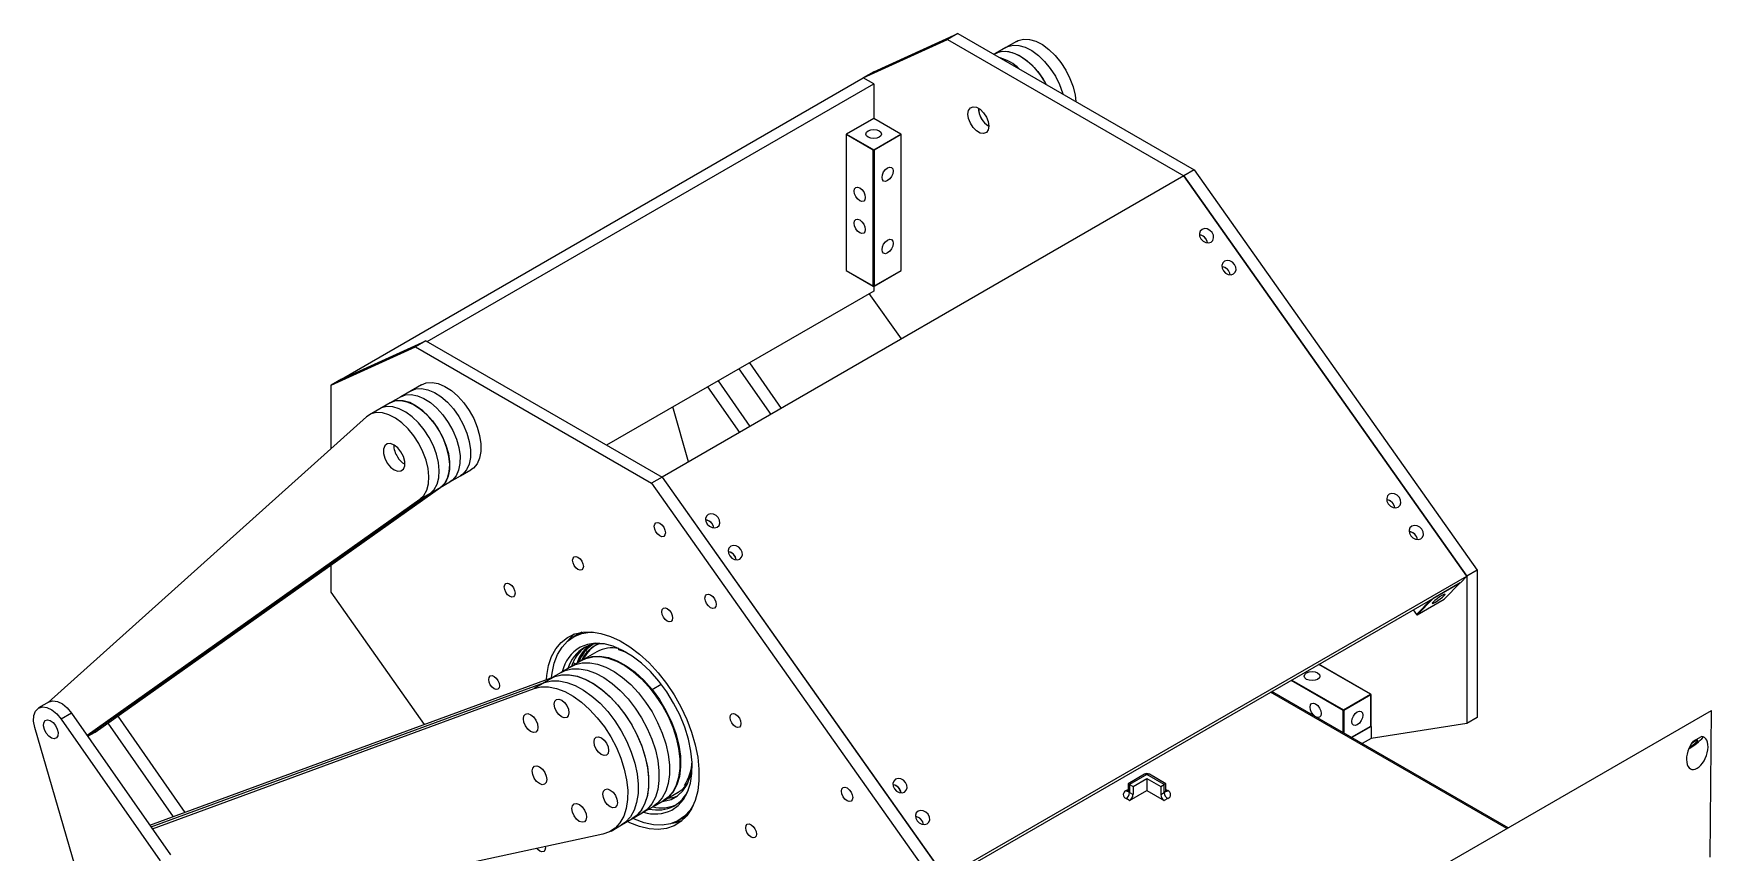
# Model space of a CAD drawing. Header units: millimetres. Extents: x 143 to 484, y 74 to 419.
# Drawn here: x 143.1 to 484.2, y 252.9 to 419.4 of the extents above; entities that cross this region are included whole.
import ezdxf

# ---------------------------------------------------------------- set-up
doc = ezdxf.new("R2010")
doc.units = ezdxf.units.MM

msp = doc.modelspace()

# ---------------------------------------------------------------- linework, layer by layer
at = {"color": 7, "linetype": 'Continuous', "lineweight": 25}
for p, q in [((311.78, 410.4), (328.92, 418.18)), ((313.9, 411.63), (331.04, 419.4)), ((331.04, 419.4), (328.92, 418.18)), ((328.92, 418.18), (376.95, 390.45)), ((331.04, 419.4), (379.07, 391.68)), ((340.8, 416.58), (338.68, 415.36)), ((342.92, 417.81), (340.8, 416.58)), ((338.68, 415.36), (338.36, 415.18)), ((205.71, 349.17), (311.78, 410.4)), ((313.9, 411.63), (311.78, 410.4)), ((313.9, 409.18), (311.78, 410.4)), ((223.14, 356.78), (313.9, 409.18)), ((313.9, 409.18), (313.9, 402.18)), ((313.85, 402.16), (308.33, 398.98)), ((313.9, 402.16), (308.38, 398.97)), ((319.41, 398.97), (313.9, 402.16)), ((319.46, 398.98), (313.95, 402.16)), ((308.28, 398.89), (308.28, 371.29)), ((313.83, 395.67), (308.31, 398.85)), ((308.31, 398.85), (308.31, 371.25)), ((308.38, 398.97), (313.9, 395.79)), ((313.9, 395.79), (319.41, 398.97)), ((319.48, 398.85), (313.97, 395.67)), ((319.48, 371.25), (319.48, 398.85)), ((319.51, 371.29), (319.51, 398.89)), ((313.83, 368.07), (313.83, 395.67)), ((313.97, 395.67), (313.97, 368.07)), ((376.95, 390.45), (270.92, 329.24)), ((379.07, 391.68), (376.95, 390.45)), ((434.48, 309.07), (376.95, 390.45)), ((376.95, 390.45), (434.48, 309.07)), ((379.07, 391.68), (436.61, 310.29)), ((308.31, 371.25), (313.83, 368.07)), ((308.33, 371.21), (313.85, 368.02)), ((313.95, 368.02), (319.46, 371.21)), ((313.97, 368.07), (319.48, 371.25)), ((313.9, 367.06), (259.62, 335.73)), ((319.54, 357.31), (313.01, 366.55)), ((313.9, 368.01), (313.9, 367.06)), ((203.59, 347.95), (220.74, 355.72)), ((205.71, 349.17), (222.86, 356.95)), ((222.86, 356.95), (220.74, 355.72)), ((220.74, 355.72), (268.76, 328)), ((222.86, 356.95), (270.89, 329.22)), ((288.64, 352.48), (295.11, 343.2)), ((205.71, 349.17), (203.59, 347.95)), ((203.59, 334.97), (203.59, 347.95)), ((222.01, 348), (219.88, 346.78)), ((282.27, 348.81), (288.74, 339.53)), ((286.51, 351.25), (292.99, 341.98)), ((217.76, 345.55), (215.64, 344.33)), ((219.88, 346.78), (217.76, 345.55)), ((280.15, 347.58), (286.62, 338.31)), ((210.83, 341.47), (146.1, 283.43)), ((213.52, 343.11), (211.4, 341.88)), ((215.64, 344.33), (213.52, 343.11)), ((276.28, 332.34), (273.05, 343.48)), ((225.78, 327.09), (227.76, 328.23)), ((227.76, 328.23), (229.88, 329.46)), ((229.88, 329.46), (232.01, 330.68)), ((270.89, 329.22), (268.76, 328)), ((268.76, 328), (326.3, 246.61)), ((270.89, 329.21), (270.92, 329.24)), ((270.89, 329.22), (328.42, 247.84)), ((270.92, 329.24), (328.45, 247.86)), ((153.98, 276.78), (221.66, 324.73)), ((154.11, 276.59), (223.78, 325.95)), ((154.11, 276.59), (223.78, 325.95)), ((155.63, 277.39), (225.9, 327.18)), ((221.66, 324.73), (223.78, 325.95)), ((223.78, 325.95), (225.9, 327.18)), ((203.59, 305.83), (203.59, 311.37)), ((328.42, 247.29), (433.24, 307.8)), ((328.45, 247.86), (434.48, 309.07)), ((433.13, 307.72), (427.61, 304.54)), ((429.89, 304.43), (433.13, 307.72)), ((429.9, 304.44), (433.14, 307.73)), ((433.24, 307.8), (434.48, 309.07)), ((436.61, 310.29), (434.48, 309.07)), ((434.48, 309.07), (434.48, 279.13)), ((436.61, 310.29), (436.61, 280.35)), ((222.6, 278.96), (203.59, 305.83)), ((424.25, 301.29), (427.26, 304.35)), ((427.61, 304.54), (424.37, 301.25)), ((424.37, 301.24), (429.88, 304.43)), ((424.37, 301.25), (429.89, 304.43)), ((429.89, 304.43), (429.88, 304.43)), ((423.57, 302.22), (424.23, 301.27)), ((423.58, 302.23), (424.25, 301.29)), ((424.37, 301.25), (424.37, 301.24)), ((253.88, 297.33), (252.82, 296.71)), ((257.65, 293.73), (254.75, 292.06)), ((256.55, 295.04), (256.76, 295.17)), ((262.07, 294.14), (262.02, 294.4)), ((252.49, 290.75), (250.37, 289.53)), ((254.61, 291.98), (252.49, 290.75)), ((252.86, 291.51), (252.75, 291.45)), ((252.86, 291.51), (253.03, 292.05)), ((253.23, 291.18), (252.86, 291.51)), ((414.91, 285.09), (404.4, 291.15)), ((414.96, 285.09), (404.43, 291.17)), ((166.78, 258.44), (249.11, 288.7)), ((167.03, 258.09), (246.99, 287.48)), ((167.03, 258.09), (246.99, 287.48)), ((246.99, 287.48), (244.87, 286.25)), ((249.11, 288.7), (246.99, 287.48)), ((250.37, 289.53), (248.66, 288.54)), ((268.84, 286.07), (270.69, 287.14)), ((409.32, 281.78), (398.74, 287.89)), ((398.89, 287.97), (409.4, 281.9)), ((146.26, 283.51), (144.13, 282.29)), ((167.27, 257.73), (244.87, 286.25)), ((268.84, 286.07), (268.72, 285.96)), ((442.59, 257.76), (394.57, 285.48)), ((442.88, 257.93), (394.86, 285.65)), ((409.4, 281.9), (414.91, 285.09)), ((414.98, 284.96), (409.47, 281.78)), ((414.98, 278.6), (414.98, 284.96)), ((415.01, 278.64), (415.01, 285)), ((150.86, 281.25), (148.74, 280.03)), ((148.74, 280.03), (168.85, 251.21)), ((150.86, 281.25), (170.97, 252.43)), ((160.22, 280.64), (173.88, 261.05)), ((378.15, 220.56), (484.21, 281.79)), ((409.32, 277.3), (409.32, 281.78)), ((409.47, 281.78), (409.47, 277.22)), ((436.61, 280.35), (434.48, 279.13)), ((483.98, 251.98), (484.21, 281.79)), ((152.71, 246.1), (143.35, 278.33)), ((154.15, 276.53), (155.63, 277.39)), ((154.16, 276.53), (155.5, 277.3)), ((155.5, 277.3), (155.63, 277.39)), ((158.22, 279.23), (171.52, 260.18)), ((411.03, 276.32), (414.98, 278.6)), ((411.06, 276.3), (414.96, 278.55)), ((415.05, 278.55), (411.1, 276.27)), ((415, 278.59), (415.05, 278.55)), ((434.48, 279.13), (415.05, 276.1)), ((415.05, 278.55), (415.05, 276.1)), ((480.51, 275.51), (482.19, 276.49)), ((415.05, 276.1), (413.22, 275.05)), ((276.01, 266.87), (275.44, 266.54)), ((276.01, 266.87), (276.11, 267.03)), ((368.95, 268.81), (365.62, 266.88)), ((365.62, 266.88), (365.62, 265.49)), ((369.45, 268.76), (365.91, 266.72)), ((365.91, 266.72), (366.62, 266.31)), ((365.91, 266.72), (365.91, 265.08)), ((366.62, 266.31), (369.45, 267.94)), ((366.62, 266.31), (366.62, 264.67)), ((372.98, 266.72), (369.45, 268.76)), ((369.45, 267.94), (372.28, 266.31)), ((369.45, 267.94), (369.45, 265.49)), ((373.28, 266.88), (369.95, 268.81)), ((372.28, 266.31), (372.98, 266.72)), ((372.28, 266.31), (372.28, 264.67)), ((372.98, 265.08), (372.98, 266.72)), ((373.28, 265.49), (373.28, 266.88)), ((268.99, 262.17), (271.11, 263.4)), ((271.25, 263.48), (274.15, 265.15)), ((365.2, 265.49), (365.62, 265.73)), ((365.91, 263.45), (365.2, 263.86)), ((365.91, 263.45), (369.45, 265.49)), ((365.91, 265.08), (366.62, 264.67)), ((369.45, 265.49), (372.98, 263.45)), ((372.28, 264.67), (372.98, 265.08)), ((373.69, 263.86), (372.98, 263.45)), ((373.28, 265.73), (373.69, 265.49)), ((262.63, 258.5), (264.75, 259.72)), ((264.75, 259.72), (266.87, 260.95)), ((266.87, 260.95), (268.99, 262.17)), ((274.32, 259.47), (275.38, 260.09)), ((275.38, 260.09), (276.01, 260.5)), ((258.86, 256.64), (179.93, 239.61)), ((260.51, 257.27), (262.63, 258.5))]:
    msp.add_line(p, q, dxfattribs=at)
at = {"color": 7, "linetype": 'Continuous', "lineweight": 25, "flags": 128}
for points in [[(340.8, 416.58), (341.15, 416.76), (342.23, 417.03), (343.44, 416.98), (344.73, 416.61), (346.06, 415.93), (347.39, 414.96), (348.65, 413.75), (349.81, 412.33), (350.84, 410.75), (351.68, 409.07), (352.31, 407.35), (352.39, 407.08)], [(340.8, 416.58), (341.15, 416.76), (342.23, 417.03), (343.44, 416.98), (344.73, 416.61), (346.06, 415.93), (347.39, 414.96), (348.65, 413.75), (349.81, 412.33), (350.84, 410.75), (351.68, 409.07), (352.31, 407.35), (352.39, 407.08)], [(342.92, 417.81), (343.27, 417.98), (344.35, 418.26), (345.56, 418.21), (346.86, 417.83), (348.19, 417.15), (349.51, 416.19), (350.77, 414.97), (351.94, 413.55), (352.96, 411.97), (353.8, 410.29), (354.43, 408.57), (354.83, 406.87), (354.98, 405.59)], [(338.68, 415.36), (339.62, 415.73), (340.79, 415.82), (342.06, 415.58), (343.39, 415.02), (344.74, 414.16), (346.04, 413.03), (347.26, 411.67), (348.35, 410.13), (348.97, 409.05)], [(338.68, 415.36), (339.03, 415.53), (340.11, 415.81), (341.32, 415.76), (342.61, 415.38), (343.94, 414.7), (345.26, 413.74), (346.53, 412.52), (347.69, 411.1), (348.71, 409.52), (348.97, 409.05)], [(333.07, 403.02), (333.2, 403.79), (333.57, 404.31), (334.13, 404.53), (334.82, 404.42), (335.56, 404), (336.25, 403.31), (336.82, 402.43), (337.19, 401.49), (337.31, 400.57), (337.19, 399.81), (336.82, 399.29), (336.25, 399.06), (335.56, 399.17), (334.82, 399.6), (334.13, 400.29), (333.57, 401.16), (333.2, 402.11), (333.07, 403.02)], [(312.77, 399.63), (313.29, 399.83), (313.9, 399.9), (314.51, 399.83), (315.03, 399.63), (315.38, 399.33), (315.5, 398.97), (315.38, 398.62), (315.03, 398.32), (314.51, 398.12), (313.9, 398.05), (313.29, 398.12), (312.77, 398.32), (312.42, 398.62), (312.3, 398.97), (312.42, 399.33), (312.77, 399.63)], [(316.73, 392.11), (317.16, 392.27), (317.53, 392.19), (317.77, 391.91), (317.86, 391.46), (317.77, 390.91), (317.53, 390.35), (317.16, 389.85), (316.73, 389.5), (316.29, 389.35), (315.93, 389.42), (315.68, 389.7), (315.6, 390.16), (315.68, 390.7), (315.93, 391.27), (316.29, 391.77), (316.73, 392.11)], [(309.94, 387.38), (310.02, 387.83), (310.27, 388.11), (310.64, 388.18), (311.07, 388.03), (311.5, 387.68), (311.87, 387.19), (312.12, 386.62), (312.2, 386.07), (312.12, 385.62), (311.87, 385.34), (311.5, 385.27), (311.07, 385.42), (310.64, 385.77), (310.27, 386.26), (310.02, 386.83), (309.94, 387.38)], [(309.94, 380.85), (310.02, 381.3), (310.27, 381.58), (310.64, 381.65), (311.07, 381.5), (311.5, 381.15), (311.87, 380.66), (312.12, 380.09), (312.2, 379.54), (312.12, 379.09), (311.87, 378.81), (311.5, 378.74), (311.07, 378.89), (310.64, 379.24), (310.27, 379.73), (310.02, 380.3), (309.94, 380.85)], [(380.65, 379.59), (380.29, 379.24), (380.12, 378.75), (380.17, 378.18), (380.43, 377.64), (380.87, 377.19), (381.41, 376.91), (381.98, 376.84), (382.48, 377), (382.84, 377.34), (383.01, 377.84), (382.96, 378.4), (382.7, 378.94), (382.26, 379.39), (381.72, 379.67), (381.15, 379.74), (380.65, 379.59)], [(316.73, 377.42), (317.16, 377.57), (317.53, 377.5), (317.77, 377.21), (317.86, 376.76), (317.77, 376.21), (317.53, 375.65), (317.16, 375.15), (316.73, 374.8), (316.29, 374.65), (315.93, 374.72), (315.68, 375.01), (315.6, 375.46), (315.68, 376.01), (315.93, 376.57), (316.29, 377.07), (316.73, 377.42)], [(381.77, 376.84), (381.72, 377.13), (381.45, 377.68)], [(385.23, 373.11), (384.87, 372.76), (384.7, 372.27), (384.75, 371.71), (385.01, 371.16), (385.45, 370.71), (385.99, 370.43), (386.56, 370.37), (387.06, 370.52), (387.42, 370.87), (387.59, 371.36), (387.54, 371.92), (387.28, 372.47), (386.84, 372.91), (386.3, 373.19), (385.73, 373.26), (385.23, 373.11)], [(386.35, 370.37), (386.29, 370.66), (386.03, 371.2)], [(222.01, 348), (222.95, 348.37), (224.12, 348.46), (225.39, 348.23), (226.72, 347.67), (228.06, 346.81), (229.37, 345.68), (230.59, 344.32), (231.68, 342.78), (232.6, 341.12), (233.31, 339.39), (233.8, 337.66), (234.05, 335.99), (234.04, 334.45), (233.78, 333.08), (233.27, 331.93), (232.53, 331.06), (232.01, 330.68)], [(215.64, 344.33), (216.58, 344.7), (217.75, 344.79), (219.02, 344.55), (220.36, 343.99), (221.7, 343.13), (223, 342), (224.22, 340.64), (225.31, 339.11), (226.23, 337.44), (226.95, 335.72), (227.44, 333.99), (227.69, 332.32), (227.68, 330.77), (227.41, 329.4), (226.9, 328.26), (226.17, 327.38), (225.9, 327.18)], [(225.9, 327.18), (226.7, 327.96), (227.27, 329.01), (227.62, 330.3), (227.71, 331.78), (227.55, 333.4), (227.15, 335.1), (226.52, 336.82), (225.68, 338.49), (224.66, 340.07), (223.49, 341.5), (222.23, 342.71), (220.91, 343.68), (219.58, 344.36), (218.28, 344.73), (217.07, 344.78), (215.99, 344.51), (215.64, 344.33)], [(217.76, 345.55), (218.7, 345.92), (219.87, 346.01), (221.15, 345.78), (222.48, 345.22), (223.82, 344.36), (225.12, 343.23), (226.34, 341.87), (227.43, 340.33), (228.35, 338.67), (229.07, 336.94), (229.56, 335.21), (229.81, 333.54), (229.8, 332), (229.53, 330.63), (229.02, 329.48), (228.29, 328.61), (227.76, 328.23)], [(217.76, 345.55), (218.7, 345.92), (219.87, 346.01), (221.15, 345.78), (222.48, 345.22), (223.82, 344.36), (225.12, 343.23), (226.34, 341.87), (227.43, 340.33), (228.35, 338.67), (229.07, 336.94), (229.56, 335.21), (229.81, 333.54), (229.8, 332), (229.53, 330.63), (229.02, 329.48), (228.29, 328.61), (227.76, 328.23)], [(219.88, 346.78), (220.82, 347.15), (221.99, 347.24), (223.27, 347), (224.6, 346.44), (225.94, 345.58), (227.25, 344.45), (228.46, 343.09), (229.55, 341.55), (230.47, 339.89), (231.19, 338.17), (231.68, 336.44), (231.93, 334.77), (231.92, 333.22), (231.65, 331.85), (231.15, 330.71), (230.41, 329.83), (229.88, 329.46)], [(219.88, 346.78), (220.82, 347.15), (221.99, 347.24), (223.27, 347), (224.6, 346.44), (225.94, 345.58), (227.25, 344.45), (228.46, 343.09), (229.55, 341.55), (230.47, 339.89), (231.19, 338.17), (231.68, 336.44), (231.93, 334.77), (231.92, 333.22), (231.65, 331.85), (231.15, 330.71), (230.41, 329.83), (229.88, 329.46)], [(221.66, 324.73), (222.45, 325.51), (223.03, 326.56), (223.37, 327.85), (223.47, 329.33), (223.31, 330.95), (222.91, 332.65), (222.28, 334.37), (221.43, 336.05), (220.41, 337.62), (219.25, 339.05), (217.99, 340.26), (216.66, 341.23), (215.33, 341.91), (214.04, 342.28), (212.83, 342.33), (211.75, 342.06), (210.83, 341.47)], [(223.78, 325.95), (224.57, 326.73), (225.15, 327.78), (225.49, 329.07), (225.59, 330.55), (225.43, 332.17), (225.03, 333.87), (224.4, 335.59), (223.56, 337.27), (222.53, 338.85), (221.37, 340.27), (220.11, 341.49), (218.79, 342.45), (217.45, 343.13), (216.16, 343.5), (214.95, 343.55), (213.87, 343.28), (213.52, 343.11)], [(223.78, 325.95), (224.57, 326.73), (225.15, 327.78), (225.49, 329.07), (225.59, 330.55), (225.43, 332.17), (225.03, 333.87), (224.4, 335.59), (223.56, 337.27), (222.53, 338.85), (221.37, 340.27), (220.11, 341.49), (218.79, 342.45), (217.45, 343.13), (216.16, 343.5), (214.95, 343.55), (213.87, 343.28), (213.52, 343.11)], [(214.99, 332.09), (215.65, 331.27), (216.4, 330.69), (217.15, 330.41), (217.81, 330.47), (218.3, 330.86), (218.56, 331.53), (218.56, 332.41), (218.3, 333.39), (217.81, 334.35), (217.15, 335.17), (216.4, 335.75), (215.65, 336.03), (214.99, 335.97), (214.5, 335.58), (214.24, 334.91), (214.24, 334.03), (214.5, 333.05), (214.99, 332.09)], [(418.72, 325.73), (418.35, 325.39), (418.19, 324.89), (418.24, 324.33), (418.5, 323.79), (418.94, 323.34), (419.48, 323.06), (420.05, 322.99), (420.55, 323.14), (420.91, 323.49), (421.08, 323.98), (421.03, 324.55), (420.77, 325.09), (420.33, 325.54), (419.79, 325.82), (419.22, 325.89), (418.72, 325.73)], [(282.11, 319.05), (282.47, 319.4), (282.64, 319.89), (282.59, 320.45), (282.32, 321), (281.88, 321.45), (281.34, 321.72), (280.78, 321.79), (280.27, 321.64), (279.91, 321.29), (279.74, 320.8), (279.79, 320.24), (280.06, 319.69), (280.5, 319.25), (281.04, 318.97), (281.6, 318.9), (282.11, 319.05)], [(419.84, 322.99), (419.78, 323.28), (419.52, 323.83)], [(269.31, 319.22), (269.39, 319.67), (269.64, 319.95), (270.01, 320.02), (270.44, 319.87), (270.87, 319.52), (271.24, 319.03), (271.48, 318.46), (271.57, 317.91), (271.48, 317.46), (271.24, 317.18), (270.87, 317.11), (270.44, 317.26), (270.01, 317.61), (269.64, 318.11), (269.39, 318.67), (269.31, 319.22)], [(281.36, 318.9), (281.31, 319.17), (281.04, 319.71)], [(423.3, 319.26), (422.93, 318.91), (422.77, 318.42), (422.82, 317.85), (423.08, 317.31), (423.52, 316.86), (424.06, 316.58), (424.63, 316.51), (425.13, 316.67), (425.49, 317.01), (425.66, 317.51), (425.61, 318.07), (425.34, 318.61), (424.91, 319.06), (424.37, 319.34), (423.8, 319.41), (423.3, 319.26)], [(424.42, 316.51), (424.36, 316.8), (424.1, 317.35)], [(286.69, 312.57), (287.05, 312.92), (287.22, 313.41), (287.17, 313.98), (286.9, 314.52), (286.46, 314.97), (285.92, 315.25), (285.36, 315.31), (284.85, 315.16), (284.49, 314.81), (284.32, 314.32), (284.37, 313.76), (284.64, 313.21), (285.07, 312.77), (285.62, 312.49), (286.18, 312.42), (286.69, 312.57)], [(252.7, 312.33), (252.78, 312.76), (253.02, 313.04), (253.37, 313.11), (253.79, 312.96), (254.21, 312.62), (254.57, 312.14), (254.81, 311.59), (254.89, 311.06), (254.81, 310.63), (254.57, 310.35), (254.21, 310.28), (253.79, 310.43), (253.37, 310.77), (253.02, 311.25), (252.78, 311.79), (252.7, 312.33)], [(285.94, 312.42), (285.89, 312.69), (285.62, 313.24)], [(238.8, 306.89), (238.89, 307.32), (239.12, 307.59), (239.48, 307.66), (239.9, 307.52), (240.32, 307.18), (240.67, 306.7), (240.91, 306.15), (241, 305.62), (240.91, 305.18), (240.67, 304.91), (240.32, 304.84), (239.9, 304.99), (239.48, 305.32), (239.12, 305.8), (238.89, 306.35), (238.8, 306.89)], [(433.14, 307.73), (433.14, 307.73), (433.13, 307.72)], [(433.14, 307.73), (433.15, 307.74), (433.16, 307.76)], [(279.61, 304.64), (279.7, 305.09), (279.94, 305.38), (280.31, 305.45), (280.74, 305.3), (281.18, 304.95), (281.54, 304.45), (281.79, 303.89), (281.87, 303.34), (281.79, 302.89), (281.54, 302.61), (281.18, 302.53), (280.74, 302.68), (280.31, 303.03), (279.94, 303.53), (279.7, 304.09), (279.61, 304.64)], [(429.88, 305.14), (430.05, 305.34), (430.02, 305.42), (429.8, 305.36), (429.41, 305.16), (428.93, 304.86), (428.42, 304.5), (427.96, 304.14), (427.62, 303.83), (427.45, 303.62), (427.48, 303.54), (427.7, 303.61), (428.09, 303.81), (428.57, 304.11), (429.08, 304.47), (429.54, 304.83), (429.88, 305.14)], [(429.9, 304.44), (429.9, 304.44), (429.89, 304.43)], [(270.84, 301.86), (270.92, 302.29), (271.16, 302.57), (271.51, 302.64), (271.93, 302.49), (272.35, 302.15), (272.71, 301.67), (272.94, 301.12), (273.03, 300.59), (272.94, 300.15), (272.71, 299.88), (272.35, 299.81), (271.93, 299.96), (271.51, 300.3), (271.16, 300.78), (270.92, 301.32), (270.84, 301.86)], [(424.25, 301.29), (424.24, 301.28), (424.24, 301.27), (424.23, 301.27), (424.23, 301.27)], [(247.36, 288.06), (247.43, 288.89), (247.82, 290.93), (248.44, 292.75), (249.31, 294.33), (250.4, 295.63), (251.69, 296.63), (253.16, 297.33), (254.8, 297.7), (256.57, 297.75), (258.44, 297.46), (260.38, 296.85), (262.36, 295.93), (264.36, 294.7), (266.32, 293.2), (268.24, 291.44), (270.06, 289.46), (271.76, 287.28), (273.32, 284.95), (274.71, 282.49), (275.9, 279.96), (276.88, 277.39), (277.63, 274.82), (278.13, 272.3), (278.39, 269.87), (278.39, 267.57), (278.13, 265.44), (277.63, 263.5), (276.88, 261.8), (275.9, 260.36), (274.71, 259.2), (273.32, 258.35), (271.76, 257.81), (270.06, 257.6), (268.24, 257.73), (266.32, 258.17), (264.36, 258.94), (263.84, 259.2)], [(248.43, 288.4), (248.54, 289.39), (248.96, 291.38), (249.63, 293.16), (250.55, 294.67), (251.68, 295.9), (253.02, 296.82), (254.54, 297.43), (256.21, 297.7), (256.9, 297.72)], [(251.67, 295.89), (252.52, 296.85), (252.98, 297.26)], [(252.98, 297.26), (252.82, 297.13), (251.67, 295.89)], [(254.56, 297.67), (254.15, 297.48), (253.88, 297.33)], [(273.24, 283.27), (271.82, 285.58), (270.23, 287.73), (268.5, 289.68), (266.67, 291.4), (264.78, 292.85), (262.86, 294), (260.96, 294.82), (259.11, 295.3), (257.35, 295.44), (255.72, 295.22), (254.25, 294.65)], [(255.58, 294.21), (255.89, 294.51), (256.55, 295.04)], [(263.68, 293.55), (263.63, 293.57), (262.07, 294.14)], [(250.37, 289.53), (251.16, 289.9), (252.54, 290.25), (254.06, 290.27), (255.67, 289.97), (257.34, 289.36), (259.05, 288.45), (260.74, 287.26), (262.39, 285.81), (263.96, 284.14), (265.41, 282.27), (266.72, 280.26), (267.85, 278.14), (268.79, 275.96), (269.52, 273.76), (270.01, 271.59), (270.26, 269.5), (270.26, 267.54), (270.01, 265.73), (269.52, 264.13), (268.79, 262.77), (267.85, 261.67), (266.87, 260.95)], [(250.37, 289.53), (251.16, 289.9), (252.54, 290.25), (254.06, 290.27), (255.67, 289.97), (257.34, 289.36), (259.05, 288.45), (260.74, 287.26), (262.39, 285.81), (263.96, 284.14), (265.41, 282.27), (266.72, 280.26), (267.85, 278.14), (268.79, 275.96), (269.52, 273.76), (270.01, 271.59), (270.26, 269.5), (270.26, 267.54), (270.01, 265.73), (269.52, 264.13), (268.79, 262.77), (267.85, 261.67), (266.87, 260.95)], [(252.49, 290.75), (253.28, 291.13), (254.66, 291.47), (256.18, 291.49), (257.79, 291.2), (259.47, 290.59), (261.17, 289.68), (262.86, 288.49), (264.51, 287.04), (266.08, 285.36), (267.53, 283.5), (268.84, 281.49), (269.98, 279.36), (270.92, 277.18), (271.64, 274.98), (272.13, 272.82), (272.38, 270.73), (272.38, 268.76), (272.13, 266.96), (271.64, 265.36), (270.92, 263.99), (269.98, 262.9), (268.99, 262.17)], [(252.49, 290.75), (253.28, 291.13), (254.66, 291.47), (256.18, 291.49), (257.79, 291.2), (259.47, 290.59), (261.17, 289.68), (262.86, 288.49), (264.51, 287.04), (266.08, 285.36), (267.53, 283.5), (268.84, 281.49), (269.98, 279.36), (270.92, 277.18), (271.64, 274.98), (272.13, 272.82), (272.38, 270.73), (272.38, 268.76), (272.13, 266.96), (271.64, 265.36), (270.92, 263.99), (269.98, 262.9), (268.99, 262.17)], [(254.61, 291.98), (255.4, 292.35), (256.78, 292.69), (258.3, 292.72), (259.91, 292.42), (261.59, 291.81), (263.29, 290.9), (264.98, 289.71), (266.63, 288.26), (268.2, 286.59), (269.65, 284.72), (270.96, 282.71), (272.1, 280.59), (273.04, 278.41), (273.76, 276.21), (274.25, 274.04), (274.5, 271.95), (274.5, 269.98), (274.25, 268.18), (273.76, 266.58), (273.04, 265.22), (272.1, 264.12), (271.11, 263.4)], [(254.75, 292.06), (255.2, 292.29), (256.65, 292.73), (258.26, 292.81), (259.98, 292.52), (261.78, 291.87), (263.61, 290.87), (265.43, 289.55), (267.19, 287.93), (268.84, 286.07)], [(235.65, 288.08), (235.74, 288.51), (235.97, 288.79), (236.33, 288.86), (236.75, 288.71), (237.17, 288.37), (237.52, 287.89), (237.76, 287.34), (237.85, 286.81), (237.76, 286.38), (237.52, 286.1), (237.17, 286.03), (236.75, 286.18), (236.33, 286.52), (235.97, 287), (235.74, 287.54), (235.65, 288.08)], [(244.87, 286.25), (246.27, 286.58), (247.79, 286.59), (249.42, 286.27), (251.1, 285.64), (252.81, 284.7), (254.5, 283.48), (256.15, 282.01), (257.72, 280.31), (259.17, 278.43), (260.46, 276.4), (261.59, 274.26), (262.51, 272.07), (263.21, 269.86), (263.68, 267.7), (263.9, 265.61), (263.88, 263.65), (263.6, 261.86), (263.08, 260.28), (262.33, 258.95), (261.36, 257.88), (260.2, 257.11), (258.86, 256.64)], [(246.99, 287.48), (248.39, 287.81), (249.91, 287.81), (251.54, 287.49), (253.22, 286.86), (254.93, 285.93), (256.63, 284.71), (258.27, 283.24), (259.84, 281.54), (261.29, 279.65), (262.59, 277.62), (263.71, 275.49), (264.63, 273.29), (265.34, 271.09), (265.8, 268.92), (266.03, 266.83), (266, 264.88), (265.72, 263.09), (265.2, 261.51), (264.45, 260.17), (263.48, 259.1), (262.63, 258.5)], [(246.99, 287.48), (248.39, 287.81), (249.91, 287.81), (251.54, 287.49), (253.22, 286.86), (254.93, 285.93), (256.63, 284.71), (258.27, 283.24), (259.84, 281.54), (261.29, 279.65), (262.59, 277.62), (263.71, 275.49), (264.63, 273.29), (265.34, 271.09), (265.8, 268.92), (266.03, 266.83), (266, 264.88), (265.72, 263.09), (265.2, 261.51), (264.45, 260.17), (263.48, 259.1), (262.63, 258.5)], [(249.11, 288.7), (250.42, 289.02), (251.94, 289.05), (253.55, 288.75), (255.22, 288.14), (256.93, 287.23), (258.62, 286.04), (260.27, 284.59), (261.83, 282.91), (263.29, 281.05), (264.6, 279.04), (265.73, 276.91), (266.67, 274.73), (267.4, 272.53), (267.89, 270.37), (268.14, 268.28), (268.14, 266.31), (267.89, 264.51), (267.4, 262.91), (266.67, 261.54), (265.73, 260.45), (264.75, 259.72)], [(249.11, 288.7), (250.51, 289.03), (252.04, 289.04), (253.66, 288.72), (255.34, 288.09), (257.05, 287.15), (258.75, 285.93), (260.4, 284.46), (261.96, 282.76), (263.41, 280.88), (264.71, 278.85), (265.83, 276.71), (266.75, 274.52), (267.46, 272.31), (267.92, 270.14), (268.15, 268.06), (268.12, 266.1), (267.84, 264.31), (267.32, 262.73), (266.57, 261.4), (265.6, 260.33), (264.75, 259.72)], [(404.16, 289.41), (404.51, 289.11), (404.63, 288.76), (404.51, 288.41), (404.16, 288.11), (403.64, 287.91), (403.03, 287.84), (402.42, 287.91), (401.9, 288.11), (401.55, 288.41), (401.43, 288.76), (401.55, 289.11), (401.9, 289.41), (402.42, 289.61), (403.03, 289.68), (403.64, 289.61), (404.16, 289.41)], [(146.26, 283.51), (147.02, 283.74), (147.96, 283.62), (148.97, 283.13), (149.97, 282.32), (150.86, 281.25)], [(249.09, 283.64), (249.42, 284), (249.91, 284.09), (250.48, 283.88), (251.04, 283.42), (251.52, 282.76), (251.84, 282.02), (251.94, 281.3), (251.82, 280.71), (251.5, 280.35), (251.01, 280.27), (250.44, 280.47), (249.88, 280.94), (249.4, 281.59), (249.08, 282.33), (248.97, 283.05), (249.09, 283.64)], [(268.84, 286.07), (270.35, 284), (271.67, 281.78), (272.79, 279.46), (273.66, 277.09), (274.27, 274.75), (274.61, 272.48), (274.66, 270.34), (274.42, 268.38), (273.9, 266.65), (273.11, 265.2)], [(272.89, 261.54), (274.17, 262.45), (275.24, 263.67), (276.07, 265.19), (276.64, 266.97), (276.95, 268.98), (276.99, 271.17), (276.75, 273.5), (276.24, 275.93), (275.48, 278.4), (274.47, 280.87), (273.24, 283.27)], [(403.59, 280.61), (403.31, 280.86), (402.94, 281.36), (402.69, 281.92), (402.61, 282.47), (402.69, 282.92), (402.94, 283.21), (403.31, 283.28), (403.74, 283.13), (404.17, 282.78), (404.54, 282.28), (404.78, 281.72), (404.87, 281.17), (404.87, 281.17)], [(143.35, 278.33), (143.11, 279.6), (143.16, 280.75), (143.5, 281.66), (144.09, 282.27), (144.9, 282.52), (145.84, 282.4), (146.85, 281.91), (147.85, 281.1), (148.74, 280.03)], [(145.49, 279.71), (145.94, 279.88), (146.49, 279.75), (147.07, 279.35), (147.58, 278.74), (147.94, 278.01), (148.11, 277.27), (148.05, 276.64), (147.78, 276.21), (147.33, 276.04), (146.78, 276.17), (146.2, 276.57), (145.69, 277.18), (145.32, 277.91), (145.16, 278.65), (145.21, 279.28), (145.49, 279.71)], [(242.81, 280.68), (243.14, 281.04), (243.62, 281.13), (244.19, 280.92), (244.76, 280.46), (245.24, 279.8), (245.55, 279.06), (245.66, 278.34), (245.54, 277.76), (245.21, 277.39), (244.73, 277.31), (244.16, 277.51), (243.59, 277.98), (243.11, 278.63), (242.8, 279.37), (242.69, 280.09), (242.81, 280.68)], [(284.73, 280.37), (284.81, 280.81), (285.05, 281.08), (285.41, 281.15), (285.83, 281), (286.25, 280.67), (286.6, 280.19), (286.84, 279.64), (286.92, 279.11), (286.84, 278.67), (286.6, 278.4), (286.25, 278.33), (285.83, 278.47), (285.41, 278.81), (285.05, 279.29), (284.81, 279.84), (284.73, 280.37)], [(404.87, 281.17), (404.78, 280.72), (404.54, 280.43), (404.17, 280.36), (403.89, 280.44)], [(413.36, 280.84), (413.27, 280.29), (413.02, 279.73), (412.66, 279.23), (412.22, 278.88), (411.79, 278.73), (411.42, 278.8), (411.18, 279.08), (411.09, 279.53), (411.18, 280.08), (411.42, 280.65), (411.79, 281.14), (412.22, 281.49), (412.66, 281.64), (413.02, 281.57), (413.27, 281.29), (413.36, 280.84)], [(257.17, 275.98), (257.5, 276.35), (257.99, 276.43), (258.56, 276.23), (259.12, 275.76), (259.6, 275.11), (259.92, 274.36), (260.02, 273.64), (259.9, 273.06), (259.58, 272.7), (259.09, 272.61), (258.52, 272.82), (257.96, 273.28), (257.48, 273.93), (257.16, 274.68), (257.05, 275.4), (257.17, 275.98)], [(479.73, 274.31), (479.96, 274.45), (480.47, 274.81), (480.93, 275.16), (481.28, 275.47), (481.45, 275.67), (481.42, 275.74), (481.2, 275.68), (480.82, 275.48), (480.34, 275.18), (480.16, 275.06)], [(244.61, 270.07), (244.94, 270.43), (245.42, 270.51), (245.99, 270.31), (246.56, 269.84), (247.03, 269.19), (247.35, 268.45), (247.46, 267.73), (247.34, 267.14), (247.01, 266.78), (246.53, 266.69), (245.96, 266.9), (245.39, 267.36), (244.91, 268.02), (244.6, 268.76), (244.49, 269.48), (244.61, 270.07)], [(270.99, 263.32), (271.23, 263.35), (272.7, 263.71), (274, 264.4), (275.1, 265.42), (275.98, 266.75), (276.6, 268.34), (276.97, 270.17), (277, 270.46)], [(274.15, 265.15), (274.97, 265.73), (276.01, 266.87)], [(307.38, 265.37), (307.46, 265.82), (307.71, 266.1), (308.07, 266.17), (308.51, 266.02), (308.94, 265.67), (309.31, 265.18), (309.55, 264.61), (309.64, 264.06), (309.55, 263.61), (309.31, 263.33), (308.94, 263.26), (308.51, 263.41), (308.07, 263.76), (307.71, 264.25), (307.46, 264.82), (307.38, 265.37)], [(320.17, 265.2), (320.54, 265.55), (320.71, 266.04), (320.65, 266.6), (320.39, 267.15), (319.95, 267.59), (319.41, 267.87), (318.85, 267.94), (318.34, 267.79), (317.98, 267.44), (317.81, 266.95), (317.86, 266.39), (318.13, 265.84), (318.56, 265.39), (319.11, 265.12), (319.67, 265.05), (320.17, 265.2)], [(252.69, 262.41), (253.02, 262.77), (253.5, 262.86), (254.07, 262.65), (254.64, 262.19), (255.12, 261.53), (255.43, 260.79), (255.54, 260.07), (255.42, 259.49), (255.09, 259.12), (254.61, 259.04), (254.04, 259.24), (253.47, 259.71), (252.99, 260.36), (252.68, 261.11), (252.57, 261.83), (252.69, 262.41)], [(258.97, 265.37), (259.3, 265.73), (259.78, 265.82), (260.35, 265.61), (260.92, 265.15), (261.4, 264.49), (261.71, 263.75), (261.82, 263.03), (261.7, 262.44), (261.37, 262.08), (260.89, 262), (260.32, 262.2), (259.75, 262.67), (259.27, 263.32), (258.96, 264.06), (258.85, 264.78), (258.97, 265.37)], [(273.11, 265.2), (272.07, 264.05), (271.25, 263.48)], [(319.43, 265.05), (319.38, 265.32), (319.11, 265.86)], [(277.23, 262.5), (276.59, 261.52), (275.46, 260.29), (274.12, 259.36), (272.6, 258.76), (270.93, 258.48), (269.13, 258.54), (267.23, 258.94), (265.28, 259.66), (264.93, 259.82)], [(274.87, 259.33), (273.88, 259.04), (273.03, 258.89)], [(273.03, 258.89), (274.22, 259.12), (274.87, 259.33)], [(324.75, 258.72), (325.12, 259.07), (325.29, 259.56), (325.23, 260.12), (324.97, 260.67), (324.53, 261.11), (323.99, 261.39), (323.43, 261.46), (322.92, 261.31), (322.56, 260.96), (322.39, 260.47), (322.44, 259.91), (322.71, 259.36), (323.14, 258.92), (323.69, 258.64), (324.25, 258.57), (324.75, 258.72)], [(324.01, 258.57), (323.95, 258.84), (323.69, 259.38)], [(287.88, 257.93), (287.96, 258.36), (288.2, 258.64), (288.56, 258.7), (288.98, 258.56), (289.4, 258.22), (289.75, 257.74), (289.99, 257.19), (290.07, 256.66), (289.99, 256.22), (289.75, 255.95), (289.4, 255.88), (288.98, 256.03), (288.56, 256.37), (288.2, 256.85), (287.96, 257.39), (287.88, 257.93)], [(247.15, 254.12), (247.17, 253.83), (247.08, 253.38), (246.84, 253.09), (246.47, 253.02), (246.04, 253.17), (245.61, 253.52), (245.42, 253.74)]]:
    msp.add_lwpolyline(points, dxfattribs=at)
at = {"color": 7, "linetype": 'Continuous', "lineweight": 25}
for centre, radius, start, end in [((337.11, 405.64), 9.16, 46.0481, 73.9573), ((337.11, 405.64), 9.16, 46.0481, 73.9573), ((339.64, 404.36), 4.45, 181.5013, 238.4933), ((339.74, 404.42), 4.55, 182.1833, 237.8167), ((313.9, 402.08), 0.1, 60.0027, 119.9973), ((313.87, 402.12), 0.0503, 54.3818, 114.314), ((313.93, 402.12), 0.0503, 65.686, 125.6182), ((308.38, 398.89), 0.1, 119.9973, 180), ((308.33, 398.9), 0.0503, 185.6948, 245.6253), ((308.47, 398.84), 0.154, 122.6055, 177.3945), ((308.35, 398.93), 0.0503, 54.3818, 114.314), ((313.98, 395.66), 0.154, 122.6055, 177.3945), ((313.82, 395.66), 0.154, 2.6055, 57.3945), ((319.44, 398.93), 0.0503, 65.686, 125.6182), ((319.33, 398.84), 0.154, 2.6055, 57.3945), ((319.41, 398.89), 0.1, 0, 60.0027), ((319.46, 398.9), 0.0503, 294.3747, 354.3052), ((313.9, 395.8), 0.154, 242.6097, 297.3903), ((379.93, 376.64), 1.84, 34.2763, 84.2834), ((379.94, 376.64), 1.84, 6.399, 84.4717), ((384.51, 370.17), 1.84, 34.2763, 84.2834), ((384.52, 370.16), 1.84, 6.399, 84.4717), ((308.38, 371.29), 0.1, 180, 240.0027), ((308.33, 371.3), 0.0503, 185.6948, 245.6253), ((308.36, 371.25), 0.0503, 174.3796, 234.302), ((319.41, 371.29), 0.1, 299.9973, 0), ((319.43, 371.25), 0.0503, 305.698, 5.6204), ((319.46, 371.3), 0.0503, 294.3747, 354.3052), ((313.9, 368.2), 0.154, 242.6097, 297.3903), ((313.88, 368.06), 0.0503, 174.3796, 234.302), ((313.9, 368.11), 0.1, 240.0027, 299.9973), ((313.92, 368.06), 0.0503, 305.698, 5.6204), ((220.78, 335.84), 4.45, 180.6101, 214.504), ((220.78, 335.84), 4.45, 180.6101, 214.504), ((220.59, 335.4), 4.06, 210.9108, 240.4247), ((220.59, 335.4), 4.06, 210.9108, 240.4247), ((418, 322.79), 1.84, 34.2763, 84.2834), ((418.01, 322.79), 1.84, 6.399, 84.4717), ((279.56, 318.69), 1.84, 6.399, 84.4717), ((279.52, 318.67), 1.85, 34.3297, 83.0312), ((422.58, 316.31), 1.84, 34.2763, 84.2834), ((422.59, 316.31), 1.84, 6.399, 84.4717), ((284.14, 312.21), 1.84, 6.399, 84.4717), ((284.1, 312.2), 1.85, 34.3297, 83.0312), ((433.09, 307.75), 0.05, 318.0426, 350.4958), ((427.57, 304.6), 0.0781, 262.9672, 298.9895), ((427.57, 304.57), 0.05, 318.0426, 350.4958), ((429.83, 304.51), 0.1, 299.9973, 315.4353), ((424.32, 301.33), 0.1, 215.2573, 299.9973), ((424.33, 301.34), 0.102, 211.489, 293.6624), ((258.2, 287.94), 7.79, 120.5313, 167.2716), ((258.83, 288.17), 7.4, 120.2353, 163.0844), ((259.7, 288.53), 7.55, 125.5715, 162.915), ((260.99, 289.1), 7.73, 131.0984, 162.7152), ((261.24, 289.21), 7.77, 132.1233, 162.6757), ((261.36, 288.81), 7.92, 136.9716, 159.3983), ((260.4, 289.33), 6.43, 110.9159, 156.1926), ((260.99, 289.36), 6.71, 122.8389, 155.7216), ((258.34, 288.23), 7.12, 83.4484, 117.0315), ((260.74, 288.06), 6.45, 78.1733, 118.5803), ((414.94, 285.05), 0.0503, 65.686, 125.6182), ((414.83, 284.96), 0.154, 2.6055, 57.3945), ((414.91, 285), 0.1, 0, 60.0027), ((414.96, 285.01), 0.0503, 294.3747, 354.3052), ((409.48, 281.77), 0.154, 122.6055, 177.3945), ((409.4, 281.92), 0.154, 242.6097, 297.3903), ((409.31, 281.77), 0.154, 2.6055, 57.3945), ((414.91, 278.64), 0.1, 299.9973, 0), ((414.93, 278.59), 0.0503, 305.698, 5.6204), ((414.96, 278.64), 0.0503, 294.3747, 354.3052), ((472.14, 286.48), 14.55, 300.8203, 316.0992), ((267.41, 271.75), 9.57, 327.0638, 357.9967), ((317.63, 264.84), 1.84, 6.399, 84.4717), ((317.59, 264.82), 1.85, 34.3297, 83.0312), ((369.45, 267.94), 1, 60.0027, 119.9973), ((369.15, 268.35), 0.503, 54.3824, 114.3071), ((369.74, 268.35), 0.503, 65.6929, 125.6176), ((270.66, 269.65), 7.67, 257.3742, 294.1286), ((271.56, 270.13), 6.21, 274.4709, 293.5612), ((269.86, 268.4), 6.95, 299.2482, 336.8617), ((365.51, 264.67), 0.873, 110.7834, 249.2166), ((365.51, 265.94), 0.549, 235.7574, 279.7493), ((364.38, 265.15), 1.54, 302.6055, 357.3945), ((366.12, 265.54), 0.503, 185.6948, 245.6253), ((365.08, 264.74), 1.54, 302.6055, 357.3945), ((373.81, 264.74), 1.54, 182.6055, 237.3945), ((372.77, 265.54), 0.503, 294.3747, 354.3052), ((374.52, 265.15), 1.54, 182.6055, 237.3945), ((373.38, 265.94), 0.544, 258.7931, 304.3887), ((373.38, 264.67), 0.873, 290.7834, 69.2166), ((269.41, 268.75), 8.01, 253.2069, 295.7498), ((269.92, 269.17), 7.61, 257.3209, 296.0497), ((322.21, 258.36), 1.84, 6.399, 84.4717), ((322.17, 258.34), 1.85, 34.3297, 83.0312)]:
    msp.add_arc(centre, radius, start, end, dxfattribs=at)
for centre, major_axis, ratio, start_param, end_param in [((481.33, 273.13), (1.24, 3.29), 0.549314, 0.984432, 6.479696), ((366.62, 266.31), (1, -0.58), 0.00007, 2.356235, 3.141633), ((372.28, 266.31), (1, 0.577), 0.00007, 6.283145, 7.068543)]:
    msp.add_ellipse(centre, major_axis=major_axis, ratio=ratio, start_param=start_param, end_param=end_param, dxfattribs=at)
for points, knots in [([(365.61, 265.5), (365.6, 265.43), (365.59, 265.35), (365.59, 265.36), (365.59, 265.36)], [0, 0, 0, 0, 0.733594, 1, 1, 1, 1]), ([(373.3, 265.36), (373.3, 265.36), (373.32, 265.34), (373.27, 265.42), (373.28, 265.47), (373.29, 265.49)], [0, 0, 0, 0, 0.1356076, 0.7513692, 1, 1, 1, 1])]:
    msp.add_open_spline(points, degree=3, knots=knots, dxfattribs=at)

doc.saveas('drawing.dxf')
